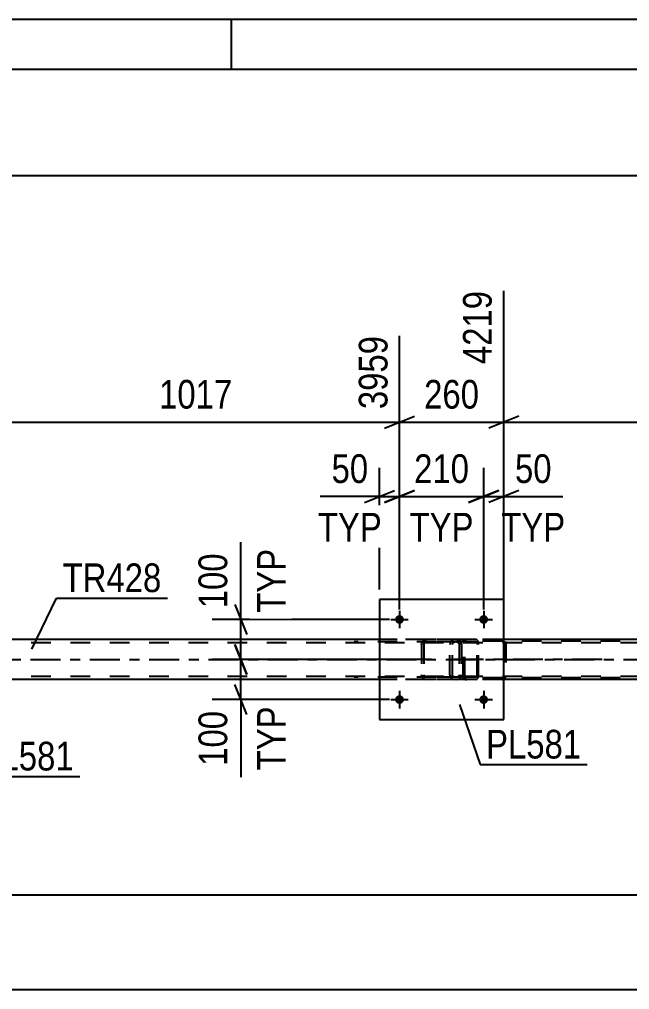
# Model space of a CAD drawing. Header units: millimetres. Extents: x -78 to 763, y -424 to 170.
# Drawn here: x 111.5 to 172.4, y 73.4 to 170.3 of the extents above; entities that cross this region are included whole.
import ezdxf

# ---------------------------------------------------------------- set-up
doc = ezdxf.new("R2010")
doc.units = ezdxf.units.MM
doc.linetypes.add('DXK_LINE_DOT2', pattern=[3.9198, 1.9599, -1.9599])
doc.linetypes.add('DXK_LINE_DOT3', pattern=[5.9187, 2.979, -0.9799, 0.9799, -0.9799])
doc.styles.add('Arial Narrow', font='ARIALN.TTF', dxfattribs={"height": 0.2})

# ---------------------------------------------------------------- blocks, each defined once
blk = doc.blocks.new('Unknown-814185653-1133')
at = {"color": 5, "linetype": 'Continuous'}
for p, q in [((762.642, 170.317), (-78.358, 170.317)), ((132.642, 165.317), (132.642, 170.317)), ((757.642, 165.317), (-73.358, 165.317))]:
    blk.add_line(p, q, dxfattribs=at)
blk = doc.blocks.new('Part-814185653-2737 - 2694')
at = {"color": 7, "linetype": 'DXK_LINE_DOT2'}
for p, q in [((151.627, 107.893), (151.663, 108.076)), ((151.663, 108.076), (151.627, 107.893)), ((151.627, 107.893), (151.627, 104.853)), ((151.867, 107.893), (151.885, 107.984)), ((151.867, 107.893), (151.867, 104.853)), ((151.885, 107.984), (151.937, 108.062)), ((151.923, 108.336), (152.107, 108.373)), ((152.107, 108.373), (151.923, 108.336)), ((151.937, 108.062), (152.015, 108.114)), ((152.015, 108.114), (152.107, 108.133)), ((155.147, 108.373), (152.107, 108.373)), ((155.147, 108.133), (152.107, 108.133)), ((155.147, 108.373), (155.331, 108.336)), ((155.331, 108.336), (155.147, 108.373)), ((155.147, 108.133), (155.239, 108.114)), ((155.239, 108.114), (155.317, 108.062)), ((155.317, 108.062), (155.369, 107.984)), ((155.369, 107.984), (155.387, 107.893)), ((155.387, 107.893), (155.387, 104.853)), ((155.59, 108.076), (155.627, 107.893)), ((155.627, 107.893), (155.59, 108.076)), ((155.627, 107.893), (155.627, 104.853)), ((151.663, 104.669), (151.627, 104.853)), ((151.627, 104.853), (151.663, 104.669)), ((151.885, 104.761), (151.867, 104.853)), ((151.937, 104.683), (151.885, 104.761)), ((152.015, 104.631), (151.937, 104.683)), ((155.317, 104.683), (155.239, 104.631)), ((155.369, 104.761), (155.317, 104.683)), ((155.387, 104.853), (155.369, 104.761)), ((155.627, 104.853), (155.59, 104.669)), ((155.59, 104.669), (155.627, 104.853)), ((152.107, 104.373), (151.923, 104.409)), ((151.923, 104.409), (152.107, 104.373)), ((152.107, 104.613), (152.015, 104.631)), ((155.147, 104.613), (152.107, 104.613)), ((155.147, 104.373), (152.107, 104.373)), ((155.239, 104.631), (155.147, 104.613)), ((155.331, 104.409), (155.147, 104.373)), ((155.147, 104.373), (155.331, 104.409))]:
    blk.add_line(p, q, dxfattribs=at)
at = {"color": 7, "linetype": 'DXK_LINE_DOT3'}
blk.add_line((153.627, 106.373), (153.627, 106.373), dxfattribs=at)
at = {"color": 7, "linetype": 'DXK_LINE_DOT2'}
for centre, start, end in [((152.107, 107.893), 112.5, 157.5), ((152.107, 107.893), 112.5, 157.5), ((155.147, 107.893), 22.5, 67.5), ((155.147, 107.893), 22.5, 67.5), ((152.107, 104.853), 202.5, 247.5), ((152.107, 104.853), 202.5, 247.5), ((155.147, 104.853), 292.5, 337.5), ((155.147, 104.853), 292.5, 337.5)]:
    blk.add_arc(centre, 0.48, start, end, dxfattribs=at)
blk = doc.blocks.new('Part-814185653-2742 - 2694')
at = {"color": 2, "linetype": 'Continuous'}
for p, q in [((159.827, 112.373), (147.427, 112.373)), ((147.427, 112.373), (147.427, 100.373)), ((159.827, 100.373), (159.827, 112.373)), ((147.427, 100.373), (159.827, 100.373))]:
    blk.add_line(p, q, dxfattribs=at)
blk = doc.blocks.new('Part-814185653-2817 - 2694')
at = {"color": 7, "linetype": 'DXK_LINE_DOT2'}
for p, q in [((639.886, 108.053), (35.666, 108.053)), ((159.827, 108.373), (147.427, 108.373)), ((639.886, 104.693), (35.666, 104.693)), ((159.827, 104.373), (147.427, 104.373))]:
    blk.add_line(p, q, dxfattribs=at)
at = {"color": 2, "linetype": 'Continuous'}
for p, q in [((147.427, 108.373), (108.746, 108.373)), ((198.507, 108.373), (159.827, 108.373)), ((147.427, 104.373), (108.746, 104.373)), ((198.507, 104.373), (159.827, 104.373))]:
    blk.add_line(p, q, dxfattribs=at)
at = {"color": 7, "linetype": 'DXK_LINE_DOT3'}
blk.add_line((35.666, 106.373), (639.886, 106.373), dxfattribs=at)
blk = doc.blocks.new('Bolt-814185653-2747 - 2694')
at = {"linetype": 'Continuous'}
for points in [[(149.867, 102.373, -1), (148.987, 102.373, -1)], [(158.267, 102.373, -1), (157.387, 102.373, -1)]]:
    blk.add_hatch(color=1, dxfattribs=at).paths.add_polyline_path(points)
at = {"color": 1, "linetype": 'Continuous'}
for p, q in [((149.427, 103.253), (149.427, 101.493)), ((157.827, 103.253), (157.827, 101.493)), ((148.547, 102.373), (150.307, 102.373)), ((156.947, 102.373), (158.707, 102.373))]:
    blk.add_line(p, q, dxfattribs=at)
blk = doc.blocks.new('Bolt-814185653-2748 - 2694')
at = {"linetype": 'Continuous'}
for points in [[(149.867, 110.373, -1), (148.987, 110.373, -1)], [(158.267, 110.373, -1), (157.387, 110.373, -1)]]:
    blk.add_hatch(color=1, dxfattribs=at).paths.add_polyline_path(points)
at = {"color": 1, "linetype": 'Continuous'}
for p, q in [((149.427, 111.253), (149.427, 109.493)), ((157.827, 111.253), (157.827, 109.493)), ((148.547, 110.373), (150.307, 110.373)), ((156.947, 110.373), (158.707, 110.373))]:
    blk.add_line(p, q, dxfattribs=at)
blk = doc.blocks.new('Part-814185653-2898 - 2694')
at = {"color": 7, "linetype": 'DXK_LINE_DOT2'}
for p, q in [((155.799, 108.175), (155.773, 108.053)), ((155.773, 104.693), (155.773, 108.053)), ((155.943, 108.053), (155.956, 108.114)), ((155.943, 104.693), (155.943, 108.053)), ((155.956, 108.114), (155.993, 108.166)), ((156.114, 108.373), (155.983, 108.348)), ((155.993, 108.166), (156.049, 108.2)), ((156.049, 108.2), (156.114, 108.213)), ((171.443, 108.373), (156.114, 108.373)), ((171.443, 108.213), (156.114, 108.213)), ((159.82, 108.348), (159.689, 108.373)), ((159.689, 108.213), (159.755, 108.2)), ((159.755, 108.2), (159.81, 108.166)), ((159.81, 108.166), (159.847, 108.114)), ((159.847, 108.114), (159.86, 108.053)), ((159.86, 108.053), (159.86, 104.693)), ((160.03, 108.053), (160.004, 108.175)), ((160.03, 108.053), (160.03, 104.693)), ((155.773, 104.693), (155.799, 104.57)), ((155.956, 104.631), (155.943, 104.693)), ((159.86, 104.693), (159.847, 104.631)), ((160.004, 104.57), (160.03, 104.693)), ((155.993, 104.58), (155.956, 104.631)), ((155.983, 104.397), (156.114, 104.373)), ((156.049, 104.545), (155.993, 104.58)), ((156.114, 104.533), (156.049, 104.545)), ((171.443, 104.533), (156.114, 104.533)), ((171.443, 104.373), (156.114, 104.373)), ((159.755, 104.545), (159.689, 104.533)), ((159.689, 104.373), (159.82, 104.397)), ((159.81, 104.58), (159.755, 104.545)), ((159.847, 104.631), (159.81, 104.58))]:
    blk.add_line(p, q, dxfattribs=at)
at = {"color": 7, "linetype": 'DXK_LINE_DOT3'}
blk.add_line((169.655, 106.373), (154.481, 106.373), dxfattribs=at)
at = {"color": 7, "linetype": 'DXK_LINE_DOT2'}
for centre, start, end in [((156.101, 108.039), 110.75832, 155.68004), ((156.101, 104.707), 204.31996, 249.24168), ((159.702, 104.707), 290.75832, 335.68004)]:
    blk.add_arc(centre, 0.331, start, end, dxfattribs=at)
blk = doc.blocks.new('Part-814185653-2994 - 2694')
at = {"color": 7, "linetype": 'DXK_LINE_DOT2'}
for p, q in [((157.049, 108.373), (144.893, 108.373)), ((157.049, 108.133), (144.893, 108.133)), ((154.494, 108.076), (154.455, 107.893)), ((154.455, 104.853), (154.455, 107.893)), ((154.707, 107.893), (154.726, 107.984)), ((154.707, 104.853), (154.707, 107.893)), ((154.726, 107.984), (154.78, 108.062)), ((154.958, 108.373), (154.766, 108.336)), ((154.78, 108.062), (154.862, 108.114)), ((154.862, 108.114), (154.958, 108.133)), ((155.773, 108.133), (155.773, 108.373)), ((157.153, 108.336), (157.049, 108.373)), ((157.049, 108.133), (157.101, 108.114)), ((157.101, 108.114), (157.145, 108.062)), ((157.145, 108.062), (157.175, 107.984)), ((157.241, 108.232), (157.153, 108.336)), ((157.175, 107.984), (157.185, 107.893)), ((157.185, 104.853), (157.185, 107.893)), ((157.3, 108.076), (157.241, 108.232)), ((157.32, 107.893), (157.3, 108.076)), ((157.32, 104.853), (157.32, 107.893)), ((154.455, 104.853), (154.494, 104.669)), ((154.726, 104.761), (154.707, 104.853)), ((154.78, 104.683), (154.726, 104.761)), ((154.862, 104.631), (154.78, 104.683)), ((157.145, 104.683), (157.101, 104.631)), ((157.175, 104.761), (157.145, 104.683)), ((157.185, 104.853), (157.175, 104.761)), ((157.241, 104.513), (157.3, 104.669)), ((157.3, 104.669), (157.32, 104.853)), ((157.049, 104.613), (144.893, 104.613)), ((157.049, 104.373), (144.893, 104.373)), ((154.766, 104.409), (154.958, 104.373)), ((154.958, 104.613), (154.862, 104.631)), ((155.773, 104.373), (155.773, 104.613)), ((157.101, 104.631), (157.049, 104.613)), ((157.049, 104.373), (157.153, 104.409)), ((157.153, 104.409), (157.241, 104.513))]:
    blk.add_line(p, q, dxfattribs=at)
for centre, start, end in [((154.944, 107.877), 111.1941, 156.15059), ((154.944, 104.868), 203.84941, 248.8059)]:
    blk.add_arc(centre, 0.492, start, end, dxfattribs=at)
blk = doc.blocks.new('StraightDimension-814185653-12190 - 2694')
at = {"color": 7, "linetype": 'Continuous'}
for p, q in [((108.746, 109.373), (108.746, 143.202)), ((149.427, 111.373), (149.427, 138.702)), ((110.246, 130.69), (107.246, 129.49)), ((108.746, 130.09), (149.427, 130.09)), ((147.927, 129.49), (150.927, 130.69))]:
    blk.add_line(p, q, dxfattribs=at)
at = {"color": 0}
blk.add_wipeout([(133.343, 130.84), (133.343, 135.04), (124.83, 135.04), (124.83, 130.84)], dxfattribs=at)
at = {"color": 3, "style": 'Arial Narrow'}
blk.add_text('1017', height=2.8633, dxfattribs=at).set_placement((125.43, 131.44))
at = {"color": 0, "linetype": 'Continuous'}
blk.add_wipeout([(148.827, 139.302), (144.627, 139.302), (144.627, 130.79), (148.827, 130.79)], dxfattribs=at)
at = {"color": 3, "linetype": 'Continuous', "style": 'Arial Narrow'}
blk.add_text('3959', height=2.8633, rotation=90.00021, dxfattribs=at).set_placement((148.227, 131.39))
blk = doc.blocks.new('StraightDimension-814185653-3062 - 2694')
at = {"color": 7, "linetype": 'Continuous'}
blk.add_line((10.435, 73.406), (639.886, 73.406), dxfattribs=at)
blk = doc.blocks.new('StraightDimension-814185653-3104 - 2694')
at = {"color": 7, "linetype": 'Continuous'}
for p, q in [((132.978, 107.873), (134.178, 104.873)), ((152.627, 106.373), (130.728, 106.373)), ((133.578, 102.373), (133.578, 106.373)), ((134.178, 100.873), (132.978, 103.873)), ((148.427, 102.373), (130.728, 102.373)), ((133.578, 102.373), (133.578, 94.639)), ((133.578, 102.373), (133.578, 94.639))]:
    blk.add_line(p, q, dxfattribs=at)
at = {"color": 0}
blk.add_wipeout([(132.828, 101.848), (128.628, 101.848), (128.628, 95.164), (132.828, 95.164)], dxfattribs=at)
at = {"color": 0, "linetype": 'Continuous'}
blk.add_wipeout([(138.678, 102.301), (134.478, 102.301), (134.478, 94.711), (138.678, 94.711)], dxfattribs=at)
at = {"color": 3, "style": 'Arial Narrow'}
blk.add_text('100', height=2.8633, rotation=90.00021, dxfattribs=at).set_placement((132.228, 95.764))
at = {"color": 3, "linetype": 'Continuous', "style": 'Arial Narrow'}
blk.add_text('TYP', height=2.8633, rotation=90.00021, dxfattribs=at).set_placement((138.078, 95.311))
blk = doc.blocks.new('StraightDimension-814185653-3119 - 2694')
at = {"color": 7, "linetype": 'Continuous'}
for p, q in [((133.578, 110.373), (133.578, 118.108)), ((133.578, 110.373), (133.578, 118.108)), ((132.978, 111.873), (134.178, 108.873)), ((148.427, 110.373), (130.728, 110.373)), ((133.578, 106.373), (133.578, 110.373)), ((134.178, 104.873), (132.978, 107.873)), ((152.627, 106.373), (130.728, 106.373))]:
    blk.add_line(p, q, dxfattribs=at)
at = {"color": 0}
blk.add_wipeout([(132.828, 117.583), (128.628, 117.583), (128.628, 110.898), (132.828, 110.898)], dxfattribs=at)
at = {"color": 0, "linetype": 'Continuous'}
blk.add_wipeout([(138.678, 118.035), (134.478, 118.035), (134.478, 110.446), (138.678, 110.446)], dxfattribs=at)
at = {"color": 3, "style": 'Arial Narrow'}
blk.add_text('100', height=2.8633, rotation=90.00021, dxfattribs=at).set_placement((132.228, 111.498))
at = {"color": 3, "linetype": 'Continuous', "style": 'Arial Narrow'}
blk.add_text('TYP', height=2.8633, rotation=90.00021, dxfattribs=at).set_placement((138.078, 111.046))
blk = doc.blocks.new('StraightDimension-814185653-3135 - 2694')
at = {"color": 7, "linetype": 'Continuous'}
for p, q in [((157.827, 111.373), (157.827, 125.512)), ((159.827, 113.373), (159.827, 125.512)), ((156.327, 122.062), (159.327, 123.262)), ((161.327, 123.262), (158.327, 122.062)), ((157.827, 122.662), (159.827, 122.662)), ((159.827, 122.662), (165.733, 122.662)), ((159.827, 122.662), (165.733, 122.662))]:
    blk.add_line(p, q, dxfattribs=at)
at = {"color": 0}
blk.add_wipeout([(165.208, 123.412), (165.208, 127.612), (160.352, 127.612), (160.352, 123.412)], dxfattribs=at)
at = {"color": 0, "linetype": 'Continuous'}
blk.add_wipeout([(166.575, 117.562), (166.575, 121.762), (158.985, 121.762), (158.985, 117.562)], dxfattribs=at)
at = {"color": 3, "style": 'Arial Narrow'}
blk.add_text('50', height=2.8633, dxfattribs=at).set_placement((160.952, 124.012))
at = {"color": 3, "linetype": 'Continuous', "style": 'Arial Narrow'}
blk.add_text('TYP', height=2.8633, dxfattribs=at).set_placement((159.585, 118.162))
blk = doc.blocks.new('StraightDimension-814185653-3148 - 2694')
at = {"color": 7, "linetype": 'Continuous'}
for p, q in [((149.427, 111.373), (149.427, 125.512)), ((157.827, 111.373), (157.827, 125.512)), ((147.927, 122.062), (150.927, 123.262)), ((159.327, 123.262), (156.327, 122.062)), ((149.427, 122.662), (157.827, 122.662))]:
    blk.add_line(p, q, dxfattribs=at)
at = {"color": 0}
blk.add_wipeout([(156.969, 123.412), (156.969, 127.612), (150.285, 127.612), (150.285, 123.412)], dxfattribs=at)
at = {"color": 0, "linetype": 'Continuous'}
blk.add_wipeout([(157.422, 117.562), (157.422, 121.762), (149.832, 121.762), (149.832, 117.562)], dxfattribs=at)
at = {"color": 3, "style": 'Arial Narrow'}
blk.add_text('210', height=2.8633, dxfattribs=at).set_placement((150.885, 124.012))
at = {"color": 3, "linetype": 'Continuous', "style": 'Arial Narrow'}
blk.add_text('TYP', height=2.8633, dxfattribs=at).set_placement((150.432, 118.162))
blk = doc.blocks.new('StraightDimension-814185653-3164 - 2694')
at = {"color": 7, "linetype": 'Continuous'}
for p, q in [((147.427, 113.373), (147.427, 125.512)), ((149.427, 111.373), (149.427, 125.512)), ((145.927, 122.062), (148.927, 123.262)), ((150.927, 123.262), (147.927, 122.062)), ((147.427, 122.662), (141.521, 122.662)), ((147.427, 122.662), (141.521, 122.662)), ((147.427, 122.662), (149.427, 122.662))]:
    blk.add_line(p, q, dxfattribs=at)
at = {"color": 0}
blk.add_wipeout([(146.902, 123.412), (146.902, 127.612), (142.046, 127.612), (142.046, 123.412)], dxfattribs=at)
at = {"color": 0, "linetype": 'Continuous'}
blk.add_wipeout([(148.269, 117.562), (148.269, 121.762), (140.679, 121.762), (140.679, 117.562)], dxfattribs=at)
at = {"color": 3, "style": 'Arial Narrow'}
blk.add_text('50', height=2.8633, dxfattribs=at).set_placement((142.646, 124.012))
at = {"color": 3, "linetype": 'Continuous', "style": 'Arial Narrow'}
blk.add_text('TYP', height=2.8633, dxfattribs=at).set_placement((141.279, 118.162))
blk = doc.blocks.new('StraightDimension-814185653-3178 - 2694')
at = {"color": 7, "linetype": 'Continuous'}
blk.add_line((9.795, 154.713), (640.526, 154.713), dxfattribs=at)
blk = doc.blocks.new('StraightDimension-814185653-3201 - 2694')
at = {"color": 7, "linetype": 'Continuous'}
blk.add_line((74.733, 82.871), (639.886, 82.871), dxfattribs=at)
blk = doc.blocks.new('StraightDimension-814185653-12188 - 2694')
at = {"color": 7, "linetype": 'Continuous'}
for p, q in [((159.827, 109.276), (159.827, 143.202)), ((200.507, 111.373), (200.507, 138.702)), ((161.327, 130.69), (158.327, 129.49)), ((159.827, 130.09), (200.507, 130.09)), ((199.007, 129.49), (202.007, 130.69))]:
    blk.add_line(p, q, dxfattribs=at)
at = {"color": 0}
blk.add_wipeout([(184.423, 130.84), (184.423, 135.04), (175.911, 135.04), (175.911, 130.84)], dxfattribs=at)
at = {"color": 3, "style": 'Arial Narrow'}
blk.add_text('1017', height=2.8633, dxfattribs=at).set_placement((176.511, 131.44))
at = {"color": 0, "linetype": 'Continuous'}
blk.add_wipeout([(199.907, 139.302), (195.707, 139.302), (195.707, 130.79), (199.907, 130.79)], dxfattribs=at)
at = {"color": 3, "linetype": 'Continuous', "style": 'Arial Narrow'}
blk.add_text('5236', height=2.8633, rotation=90.00021, dxfattribs=at).set_placement((199.307, 131.39))
blk = doc.blocks.new('StraightDimension-814185653-12189 - 2694')
at = {"color": 7, "linetype": 'Continuous'}
for p, q in [((159.827, 109.276), (159.827, 143.202)), ((149.427, 111.373), (149.427, 138.702)), ((147.927, 129.49), (150.927, 130.69)), ((149.427, 130.09), (159.827, 130.09)), ((161.327, 130.69), (158.327, 129.49))]:
    blk.add_line(p, q, dxfattribs=at)
at = {"color": 0}
blk.add_wipeout([(157.969, 130.84), (157.969, 135.04), (151.285, 135.04), (151.285, 130.84)], dxfattribs=at)
at = {"color": 3, "style": 'Arial Narrow'}
blk.add_text('260', height=2.8633, dxfattribs=at).set_placement((151.885, 131.44))
at = {"color": 0, "linetype": 'Continuous'}
blk.add_wipeout([(159.227, 143.802), (155.027, 143.802), (155.027, 135.29), (159.227, 135.29)], dxfattribs=at)
at = {"color": 3, "linetype": 'Continuous', "style": 'Arial Narrow'}
blk.add_text('4219', height=2.8633, rotation=90.00021, dxfattribs=at).set_placement((158.627, 135.89))
blk = doc.blocks.new('Mark-814185653-2712 - 2694')
at = {"color": 30, "linetype": 'Continuous'}
for p, q in [((103.371, 101.653), (106.815, 94.696)), ((106.815, 94.696), (117.519, 94.696))]:
    blk.add_line(p, q, dxfattribs=at)
at = {"color": 0}
blk.add_wipeout([(116.919, 95.296), (116.919, 98.296), (107.415, 98.296), (107.415, 95.296)], dxfattribs=at)
blk.add_wipeout([(116.919, 95.296), (116.919, 98.296), (107.415, 98.296), (107.415, 95.296)], dxfattribs=at)
at = {"color": 3, "style": 'Arial Narrow'}
blk.add_text('PL581', height=2.8633, dxfattribs=at).set_placement((107.415, 95.296))
blk = doc.blocks.new('Mark-814185653-2738 - 2694')
at = {"color": 30, "linetype": 'Continuous'}
for p, q in [((155.404, 101.889), (157.468, 95.888)), ((157.468, 95.888), (168.172, 95.888))]:
    blk.add_line(p, q, dxfattribs=at)
at = {"color": 0}
blk.add_wipeout([(167.572, 96.488), (167.572, 99.488), (158.068, 99.488), (158.068, 96.488)], dxfattribs=at)
blk.add_wipeout([(167.572, 96.488), (167.572, 99.488), (158.068, 99.488), (158.068, 96.488)], dxfattribs=at)
at = {"color": 3, "style": 'Arial Narrow'}
blk.add_text('PL581', height=2.8633, dxfattribs=at).set_placement((158.068, 96.488))
blk = doc.blocks.new('Mark-814185653-2813 - 2694')
at = {"color": 30, "linetype": 'Continuous'}
for p, q in [((112.732, 107.41), (115.204, 112.511)), ((115.204, 112.511), (126.268, 112.511))]:
    blk.add_line(p, q, dxfattribs=at)
at = {"color": 0}
blk.add_wipeout([(125.668, 113.111), (125.668, 116.111), (115.804, 116.111), (115.804, 113.111)], dxfattribs=at)
blk.add_wipeout([(125.668, 113.111), (125.668, 116.111), (115.804, 116.111), (115.804, 113.111)], dxfattribs=at)
at = {"color": 3, "style": 'Arial Narrow'}
blk.add_text('TR428', height=2.8633, dxfattribs=at).set_placement((115.804, 113.111))

msp = doc.modelspace()

# ---------------------------------------------------------------- block references
for name in ['Unknown-814185653-1133', 'Part-814185653-2742 - 2694', 'Bolt-814185653-2748 - 2694', 'Part-814185653-2817 - 2694', 'Part-814185653-2994 - 2694', 'Part-814185653-2737 - 2694', 'Part-814185653-2898 - 2694', 'Bolt-814185653-2747 - 2694']:
    msp.add_blockref(name, (0, 0))

# ---------------------------------------------------------------- next in the draw order: block references
for name in ['StraightDimension-814185653-12190 - 2694', 'StraightDimension-814185653-3135 - 2694', 'StraightDimension-814185653-3062 - 2694']:
    msp.add_blockref(name, (0, 0))

# ---------------------------------------------------------------- next in the draw order: block references
msp.add_blockref('StraightDimension-814185653-3104 - 2694', (0, 0))

# ---------------------------------------------------------------- next in the draw order: block references
for name in ['StraightDimension-814185653-3119 - 2694', 'StraightDimension-814185653-3201 - 2694']:
    msp.add_blockref(name, (0, 0))

# ---------------------------------------------------------------- next in the draw order: block references
for name in ['StraightDimension-814185653-3148 - 2694', 'Mark-814185653-2738 - 2694', 'Mark-814185653-2712 - 2694']:
    msp.add_blockref(name, (0, 0))

# ---------------------------------------------------------------- next in the draw order: block references
msp.add_blockref('StraightDimension-814185653-3164 - 2694', (0, 0))

# ---------------------------------------------------------------- next in the draw order: block references
msp.add_blockref('StraightDimension-814185653-3178 - 2694', (0, 0))

# ---------------------------------------------------------------- next in the draw order: block references
for name in ['StraightDimension-814185653-12188 - 2694', 'Mark-814185653-2813 - 2694']:
    msp.add_blockref(name, (0, 0))

# ---------------------------------------------------------------- next in the draw order: block references
msp.add_blockref('StraightDimension-814185653-12189 - 2694', (0, 0))

doc.saveas('drawing.dxf')
